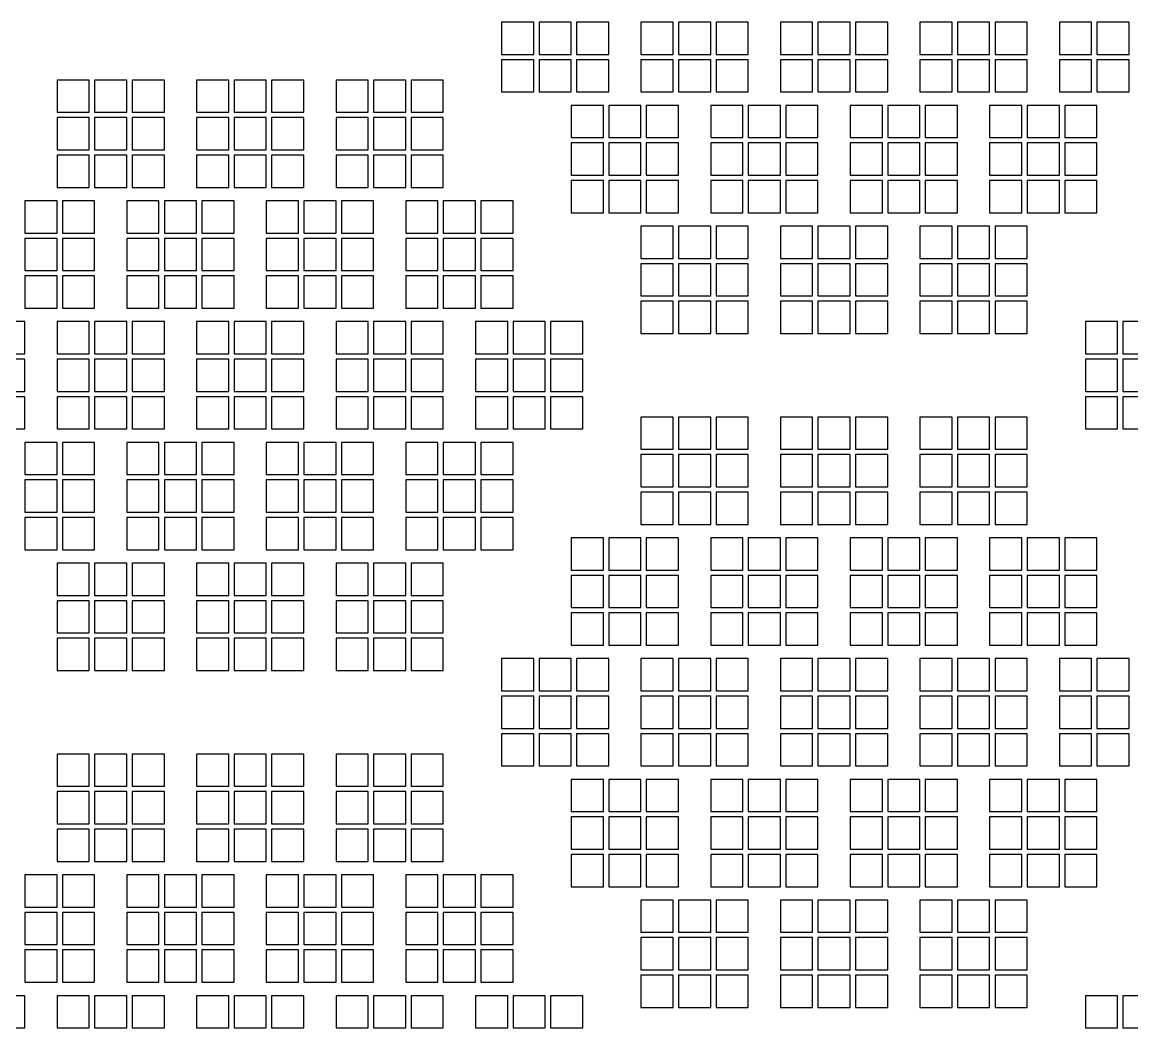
# Model space of a CAD drawing. Extents: x -49 to 54, y -38 to 38.
# Drawn here: x 0.6 to 10.94, y -29.65 to -20.27 of the extents above; entities that cross this region are included whole.
import ezdxf

# ---------------------------------------------------------------- set-up
doc = ezdxf.new("R2010")
doc.units = 0
doc.layers.add('BACK_LAYER', color=5, linetype='CONTINUOUS')

msp = doc.modelspace()

# ---------------------------------------------------------------- linework, layer by layer
at = {"layer": 'BACK_LAYER'}
for points in [[(5.063, -20.572), (5.363, -20.572), (5.363, -20.272), (5.063, -20.272)], [(5.413, -20.572), (5.713, -20.572), (5.713, -20.272), (5.413, -20.272)], [(5.763, -20.572), (6.063, -20.572), (6.063, -20.272), (5.763, -20.272)], [(6.363, -20.572), (6.663, -20.572), (6.663, -20.272), (6.363, -20.272)], [(6.713, -20.572), (7.013, -20.572), (7.013, -20.272), (6.713, -20.272)], [(7.063, -20.572), (7.363, -20.572), (7.363, -20.272), (7.063, -20.272)], [(7.663, -20.572), (7.963, -20.572), (7.963, -20.272), (7.663, -20.272)], [(8.013, -20.572), (8.313, -20.572), (8.313, -20.272), (8.013, -20.272)], [(8.363, -20.572), (8.663, -20.572), (8.663, -20.272), (8.363, -20.272)], [(8.963, -20.572), (9.263, -20.572), (9.263, -20.272), (8.963, -20.272)], [(9.313, -20.572), (9.613, -20.572), (9.613, -20.272), (9.313, -20.272)], [(9.663, -20.572), (9.963, -20.572), (9.963, -20.272), (9.663, -20.272)], [(10.263, -20.572), (10.563, -20.572), (10.563, -20.272), (10.263, -20.272)], [(10.613, -20.572), (10.913, -20.572), (10.913, -20.272), (10.613, -20.272)], [(5.063, -20.922), (5.363, -20.922), (5.363, -20.622), (5.063, -20.622)], [(5.413, -20.922), (5.713, -20.922), (5.713, -20.622), (5.413, -20.622)], [(5.763, -20.922), (6.063, -20.922), (6.063, -20.622), (5.763, -20.622)], [(6.363, -20.922), (6.663, -20.922), (6.663, -20.622), (6.363, -20.622)], [(6.713, -20.922), (7.013, -20.922), (7.013, -20.622), (6.713, -20.622)], [(7.063, -20.922), (7.363, -20.922), (7.363, -20.622), (7.063, -20.622)], [(7.663, -20.922), (7.963, -20.922), (7.963, -20.622), (7.663, -20.622)], [(8.013, -20.922), (8.313, -20.922), (8.313, -20.622), (8.013, -20.622)], [(8.363, -20.922), (8.663, -20.922), (8.663, -20.622), (8.363, -20.622)], [(8.963, -20.922), (9.263, -20.922), (9.263, -20.622), (8.963, -20.622)], [(9.313, -20.922), (9.613, -20.922), (9.613, -20.622), (9.313, -20.622)], [(9.663, -20.922), (9.963, -20.922), (9.963, -20.622), (9.663, -20.622)], [(10.263, -20.922), (10.563, -20.922), (10.563, -20.622), (10.263, -20.622)], [(10.613, -20.922), (10.913, -20.922), (10.913, -20.622), (10.613, -20.622)], [(0.921, -21.112), (1.221, -21.112), (1.221, -20.812), (0.921, -20.812)], [(1.271, -21.112), (1.571, -21.112), (1.571, -20.812), (1.271, -20.812)], [(1.621, -21.112), (1.921, -21.112), (1.921, -20.812), (1.621, -20.812)], [(2.221, -21.112), (2.521, -21.112), (2.521, -20.812), (2.221, -20.812)], [(2.571, -21.112), (2.871, -21.112), (2.871, -20.812), (2.571, -20.812)], [(2.921, -21.112), (3.221, -21.112), (3.221, -20.812), (2.921, -20.812)], [(3.521, -21.112), (3.821, -21.112), (3.821, -20.812), (3.521, -20.812)], [(3.871, -21.112), (4.171, -21.112), (4.171, -20.812), (3.871, -20.812)], [(4.221, -21.112), (4.521, -21.112), (4.521, -20.812), (4.221, -20.812)], [(5.713, -21.348), (6.013, -21.348), (6.013, -21.048), (5.713, -21.048)], [(6.063, -21.348), (6.363, -21.348), (6.363, -21.048), (6.063, -21.048)], [(6.413, -21.348), (6.713, -21.348), (6.713, -21.048), (6.413, -21.048)], [(7.013, -21.348), (7.313, -21.348), (7.313, -21.048), (7.013, -21.048)], [(7.363, -21.348), (7.663, -21.348), (7.663, -21.048), (7.363, -21.048)], [(7.713, -21.348), (8.013, -21.348), (8.013, -21.048), (7.713, -21.048)], [(8.313, -21.348), (8.613, -21.348), (8.613, -21.048), (8.313, -21.048)], [(8.663, -21.348), (8.963, -21.348), (8.963, -21.048), (8.663, -21.048)], [(9.013, -21.348), (9.313, -21.348), (9.313, -21.048), (9.013, -21.048)], [(9.613, -21.348), (9.913, -21.348), (9.913, -21.048), (9.613, -21.048)], [(9.963, -21.348), (10.263, -21.348), (10.263, -21.048), (9.963, -21.048)], [(10.313, -21.348), (10.613, -21.348), (10.613, -21.048), (10.313, -21.048)], [(0.921, -21.462), (1.221, -21.462), (1.221, -21.162), (0.921, -21.162)], [(1.271, -21.462), (1.571, -21.462), (1.571, -21.162), (1.271, -21.162)], [(1.621, -21.462), (1.921, -21.462), (1.921, -21.162), (1.621, -21.162)], [(2.221, -21.462), (2.521, -21.462), (2.521, -21.162), (2.221, -21.162)], [(2.571, -21.462), (2.871, -21.462), (2.871, -21.162), (2.571, -21.162)], [(2.921, -21.462), (3.221, -21.462), (3.221, -21.162), (2.921, -21.162)], [(3.521, -21.462), (3.821, -21.462), (3.821, -21.162), (3.521, -21.162)], [(3.871, -21.462), (4.171, -21.462), (4.171, -21.162), (3.871, -21.162)], [(4.221, -21.462), (4.521, -21.462), (4.521, -21.162), (4.221, -21.162)], [(5.713, -21.698), (6.013, -21.698), (6.013, -21.398), (5.713, -21.398)], [(6.063, -21.698), (6.363, -21.698), (6.363, -21.398), (6.063, -21.398)], [(6.413, -21.698), (6.713, -21.698), (6.713, -21.398), (6.413, -21.398)], [(7.013, -21.698), (7.313, -21.698), (7.313, -21.398), (7.013, -21.398)], [(7.363, -21.698), (7.663, -21.698), (7.663, -21.398), (7.363, -21.398)], [(7.713, -21.698), (8.013, -21.698), (8.013, -21.398), (7.713, -21.398)], [(8.313, -21.698), (8.613, -21.698), (8.613, -21.398), (8.313, -21.398)], [(8.663, -21.698), (8.963, -21.698), (8.963, -21.398), (8.663, -21.398)], [(9.013, -21.698), (9.313, -21.698), (9.313, -21.398), (9.013, -21.398)], [(9.613, -21.698), (9.913, -21.698), (9.913, -21.398), (9.613, -21.398)], [(9.963, -21.698), (10.263, -21.698), (10.263, -21.398), (9.963, -21.398)], [(10.313, -21.698), (10.613, -21.698), (10.613, -21.398), (10.313, -21.398)], [(0.921, -21.812), (1.221, -21.812), (1.221, -21.512), (0.921, -21.512)], [(1.271, -21.812), (1.571, -21.812), (1.571, -21.512), (1.271, -21.512)], [(1.621, -21.812), (1.921, -21.812), (1.921, -21.512), (1.621, -21.512)], [(2.221, -21.812), (2.521, -21.812), (2.521, -21.512), (2.221, -21.512)], [(2.571, -21.812), (2.871, -21.812), (2.871, -21.512), (2.571, -21.512)], [(2.921, -21.812), (3.221, -21.812), (3.221, -21.512), (2.921, -21.512)], [(3.521, -21.812), (3.821, -21.812), (3.821, -21.512), (3.521, -21.512)], [(3.871, -21.812), (4.171, -21.812), (4.171, -21.512), (3.871, -21.512)], [(4.221, -21.812), (4.521, -21.812), (4.521, -21.512), (4.221, -21.512)], [(5.713, -22.048), (6.013, -22.048), (6.013, -21.748), (5.713, -21.748)], [(6.063, -22.048), (6.363, -22.048), (6.363, -21.748), (6.063, -21.748)], [(6.413, -22.048), (6.713, -22.048), (6.713, -21.748), (6.413, -21.748)], [(7.013, -22.048), (7.313, -22.048), (7.313, -21.748), (7.013, -21.748)], [(7.363, -22.048), (7.663, -22.048), (7.663, -21.748), (7.363, -21.748)], [(7.713, -22.048), (8.013, -22.048), (8.013, -21.748), (7.713, -21.748)], [(8.313, -22.048), (8.613, -22.048), (8.613, -21.748), (8.313, -21.748)], [(8.663, -22.048), (8.963, -22.048), (8.963, -21.748), (8.663, -21.748)], [(9.013, -22.048), (9.313, -22.048), (9.313, -21.748), (9.013, -21.748)], [(9.613, -22.048), (9.913, -22.048), (9.913, -21.748), (9.613, -21.748)], [(9.963, -22.048), (10.263, -22.048), (10.263, -21.748), (9.963, -21.748)], [(10.313, -22.048), (10.613, -22.048), (10.613, -21.748), (10.313, -21.748)], [(0.621, -22.238), (0.921, -22.238), (0.921, -21.938), (0.621, -21.938)], [(0.971, -22.238), (1.271, -22.238), (1.271, -21.938), (0.971, -21.938)], [(1.571, -22.238), (1.871, -22.238), (1.871, -21.938), (1.571, -21.938)], [(1.921, -22.238), (2.221, -22.238), (2.221, -21.938), (1.921, -21.938)], [(2.271, -22.238), (2.571, -22.238), (2.571, -21.938), (2.271, -21.938)], [(2.871, -22.238), (3.171, -22.238), (3.171, -21.938), (2.871, -21.938)], [(3.221, -22.238), (3.521, -22.238), (3.521, -21.938), (3.221, -21.938)], [(3.571, -22.238), (3.871, -22.238), (3.871, -21.938), (3.571, -21.938)], [(4.171, -22.238), (4.471, -22.238), (4.471, -21.938), (4.171, -21.938)], [(4.521, -22.238), (4.821, -22.238), (4.821, -21.938), (4.521, -21.938)], [(4.871, -22.238), (5.171, -22.238), (5.171, -21.938), (4.871, -21.938)], [(6.363, -22.474), (6.663, -22.474), (6.663, -22.174), (6.363, -22.174)], [(6.713, -22.474), (7.013, -22.474), (7.013, -22.174), (6.713, -22.174)], [(7.063, -22.474), (7.363, -22.474), (7.363, -22.174), (7.063, -22.174)], [(7.663, -22.474), (7.963, -22.474), (7.963, -22.174), (7.663, -22.174)], [(8.013, -22.474), (8.313, -22.474), (8.313, -22.174), (8.013, -22.174)], [(8.363, -22.474), (8.663, -22.474), (8.663, -22.174), (8.363, -22.174)], [(8.963, -22.474), (9.263, -22.474), (9.263, -22.174), (8.963, -22.174)], [(9.313, -22.474), (9.613, -22.474), (9.613, -22.174), (9.313, -22.174)], [(9.663, -22.474), (9.963, -22.474), (9.963, -22.174), (9.663, -22.174)], [(0.621, -22.588), (0.921, -22.588), (0.921, -22.288), (0.621, -22.288)], [(0.971, -22.588), (1.271, -22.588), (1.271, -22.288), (0.971, -22.288)], [(1.571, -22.588), (1.871, -22.588), (1.871, -22.288), (1.571, -22.288)], [(1.921, -22.588), (2.221, -22.588), (2.221, -22.288), (1.921, -22.288)], [(2.271, -22.588), (2.571, -22.588), (2.571, -22.288), (2.271, -22.288)], [(2.871, -22.588), (3.171, -22.588), (3.171, -22.288), (2.871, -22.288)], [(3.221, -22.588), (3.521, -22.588), (3.521, -22.288), (3.221, -22.288)], [(3.571, -22.588), (3.871, -22.588), (3.871, -22.288), (3.571, -22.288)], [(4.171, -22.588), (4.471, -22.588), (4.471, -22.288), (4.171, -22.288)], [(4.521, -22.588), (4.821, -22.588), (4.821, -22.288), (4.521, -22.288)], [(4.871, -22.588), (5.171, -22.588), (5.171, -22.288), (4.871, -22.288)], [(6.363, -22.824), (6.663, -22.824), (6.663, -22.524), (6.363, -22.524)], [(6.713, -22.824), (7.013, -22.824), (7.013, -22.524), (6.713, -22.524)], [(7.063, -22.824), (7.363, -22.824), (7.363, -22.524), (7.063, -22.524)], [(7.663, -22.824), (7.963, -22.824), (7.963, -22.524), (7.663, -22.524)], [(8.013, -22.824), (8.313, -22.824), (8.313, -22.524), (8.013, -22.524)], [(8.363, -22.824), (8.663, -22.824), (8.663, -22.524), (8.363, -22.524)], [(8.963, -22.824), (9.263, -22.824), (9.263, -22.524), (8.963, -22.524)], [(9.313, -22.824), (9.613, -22.824), (9.613, -22.524), (9.313, -22.524)], [(9.663, -22.824), (9.963, -22.824), (9.963, -22.524), (9.663, -22.524)], [(0.621, -22.938), (0.921, -22.938), (0.921, -22.638), (0.621, -22.638)], [(0.971, -22.938), (1.271, -22.938), (1.271, -22.638), (0.971, -22.638)], [(1.571, -22.938), (1.871, -22.938), (1.871, -22.638), (1.571, -22.638)], [(1.921, -22.938), (2.221, -22.938), (2.221, -22.638), (1.921, -22.638)], [(2.271, -22.938), (2.571, -22.938), (2.571, -22.638), (2.271, -22.638)], [(2.871, -22.938), (3.171, -22.938), (3.171, -22.638), (2.871, -22.638)], [(3.221, -22.938), (3.521, -22.938), (3.521, -22.638), (3.221, -22.638)], [(3.571, -22.938), (3.871, -22.938), (3.871, -22.638), (3.571, -22.638)], [(4.171, -22.938), (4.471, -22.938), (4.471, -22.638), (4.171, -22.638)], [(4.521, -22.938), (4.821, -22.938), (4.821, -22.638), (4.521, -22.638)], [(4.871, -22.938), (5.171, -22.938), (5.171, -22.638), (4.871, -22.638)], [(6.363, -23.174), (6.663, -23.174), (6.663, -22.874), (6.363, -22.874)], [(6.713, -23.174), (7.013, -23.174), (7.013, -22.874), (6.713, -22.874)], [(7.063, -23.174), (7.363, -23.174), (7.363, -22.874), (7.063, -22.874)], [(7.663, -23.174), (7.963, -23.174), (7.963, -22.874), (7.663, -22.874)], [(8.013, -23.174), (8.313, -23.174), (8.313, -22.874), (8.013, -22.874)], [(8.363, -23.174), (8.663, -23.174), (8.663, -22.874), (8.363, -22.874)], [(8.963, -23.174), (9.263, -23.174), (9.263, -22.874), (8.963, -22.874)], [(9.313, -23.174), (9.613, -23.174), (9.613, -22.874), (9.313, -22.874)], [(9.663, -23.174), (9.963, -23.174), (9.963, -22.874), (9.663, -22.874)], [(0.321, -23.364), (0.621, -23.364), (0.621, -23.064), (0.321, -23.064)], [(0.921, -23.364), (1.221, -23.364), (1.221, -23.064), (0.921, -23.064)], [(1.271, -23.364), (1.571, -23.364), (1.571, -23.064), (1.271, -23.064)], [(1.621, -23.364), (1.921, -23.364), (1.921, -23.064), (1.621, -23.064)], [(2.221, -23.364), (2.521, -23.364), (2.521, -23.064), (2.221, -23.064)], [(2.571, -23.364), (2.871, -23.364), (2.871, -23.064), (2.571, -23.064)], [(2.921, -23.364), (3.221, -23.364), (3.221, -23.064), (2.921, -23.064)], [(3.521, -23.364), (3.821, -23.364), (3.821, -23.064), (3.521, -23.064)], [(3.871, -23.364), (4.171, -23.364), (4.171, -23.064), (3.871, -23.064)], [(4.221, -23.364), (4.521, -23.364), (4.521, -23.064), (4.221, -23.064)], [(4.821, -23.364), (5.121, -23.364), (5.121, -23.064), (4.821, -23.064)], [(5.171, -23.364), (5.471, -23.364), (5.471, -23.064), (5.171, -23.064)], [(5.521, -23.364), (5.821, -23.364), (5.821, -23.064), (5.521, -23.064)], [(10.505, -23.364), (10.805, -23.364), (10.805, -23.064), (10.505, -23.064)], [(10.855, -23.364), (11.155, -23.364), (11.155, -23.064), (10.855, -23.064)], [(0.321, -23.714), (0.621, -23.714), (0.621, -23.414), (0.321, -23.414)], [(0.921, -23.714), (1.221, -23.714), (1.221, -23.414), (0.921, -23.414)], [(1.271, -23.714), (1.571, -23.714), (1.571, -23.414), (1.271, -23.414)], [(1.621, -23.714), (1.921, -23.714), (1.921, -23.414), (1.621, -23.414)], [(2.221, -23.714), (2.521, -23.714), (2.521, -23.414), (2.221, -23.414)], [(2.571, -23.714), (2.871, -23.714), (2.871, -23.414), (2.571, -23.414)], [(2.921, -23.714), (3.221, -23.714), (3.221, -23.414), (2.921, -23.414)], [(3.521, -23.714), (3.821, -23.714), (3.821, -23.414), (3.521, -23.414)], [(3.871, -23.714), (4.171, -23.714), (4.171, -23.414), (3.871, -23.414)], [(4.221, -23.714), (4.521, -23.714), (4.521, -23.414), (4.221, -23.414)], [(4.821, -23.714), (5.121, -23.714), (5.121, -23.414), (4.821, -23.414)], [(5.171, -23.714), (5.471, -23.714), (5.471, -23.414), (5.171, -23.414)], [(5.521, -23.714), (5.821, -23.714), (5.821, -23.414), (5.521, -23.414)], [(10.505, -23.714), (10.805, -23.714), (10.805, -23.414), (10.505, -23.414)], [(10.855, -23.714), (11.155, -23.714), (11.155, -23.414), (10.855, -23.414)], [(0.321, -24.064), (0.621, -24.064), (0.621, -23.764), (0.321, -23.764)], [(0.921, -24.064), (1.221, -24.064), (1.221, -23.764), (0.921, -23.764)], [(1.271, -24.064), (1.571, -24.064), (1.571, -23.764), (1.271, -23.764)], [(1.621, -24.064), (1.921, -24.064), (1.921, -23.764), (1.621, -23.764)], [(2.221, -24.064), (2.521, -24.064), (2.521, -23.764), (2.221, -23.764)], [(2.571, -24.064), (2.871, -24.064), (2.871, -23.764), (2.571, -23.764)], [(2.921, -24.064), (3.221, -24.064), (3.221, -23.764), (2.921, -23.764)], [(3.521, -24.064), (3.821, -24.064), (3.821, -23.764), (3.521, -23.764)], [(3.871, -24.064), (4.171, -24.064), (4.171, -23.764), (3.871, -23.764)], [(4.221, -24.064), (4.521, -24.064), (4.521, -23.764), (4.221, -23.764)], [(4.821, -24.064), (5.121, -24.064), (5.121, -23.764), (4.821, -23.764)], [(5.171, -24.064), (5.471, -24.064), (5.471, -23.764), (5.171, -23.764)], [(5.521, -24.064), (5.821, -24.064), (5.821, -23.764), (5.521, -23.764)], [(10.505, -24.064), (10.805, -24.064), (10.805, -23.764), (10.505, -23.764)], [(10.855, -24.064), (11.155, -24.064), (11.155, -23.764), (10.855, -23.764)], [(6.363, -24.254), (6.663, -24.254), (6.663, -23.954), (6.363, -23.954)], [(6.713, -24.254), (7.013, -24.254), (7.013, -23.954), (6.713, -23.954)], [(7.063, -24.254), (7.363, -24.254), (7.363, -23.954), (7.063, -23.954)], [(7.663, -24.254), (7.963, -24.254), (7.963, -23.954), (7.663, -23.954)], [(8.013, -24.254), (8.313, -24.254), (8.313, -23.954), (8.013, -23.954)], [(8.363, -24.254), (8.663, -24.254), (8.663, -23.954), (8.363, -23.954)], [(8.963, -24.254), (9.263, -24.254), (9.263, -23.954), (8.963, -23.954)], [(9.313, -24.254), (9.613, -24.254), (9.613, -23.954), (9.313, -23.954)], [(9.663, -24.254), (9.963, -24.254), (9.963, -23.954), (9.663, -23.954)], [(0.621, -24.49), (0.921, -24.49), (0.921, -24.19), (0.621, -24.19)], [(0.971, -24.49), (1.271, -24.49), (1.271, -24.19), (0.971, -24.19)], [(1.571, -24.49), (1.871, -24.49), (1.871, -24.19), (1.571, -24.19)], [(1.921, -24.49), (2.221, -24.49), (2.221, -24.19), (1.921, -24.19)], [(2.271, -24.49), (2.571, -24.49), (2.571, -24.19), (2.271, -24.19)], [(2.871, -24.49), (3.171, -24.49), (3.171, -24.19), (2.871, -24.19)], [(3.221, -24.49), (3.521, -24.49), (3.521, -24.19), (3.221, -24.19)], [(3.571, -24.49), (3.871, -24.49), (3.871, -24.19), (3.571, -24.19)], [(4.171, -24.49), (4.471, -24.49), (4.471, -24.19), (4.171, -24.19)], [(4.521, -24.49), (4.821, -24.49), (4.821, -24.19), (4.521, -24.19)], [(4.871, -24.49), (5.171, -24.49), (5.171, -24.19), (4.871, -24.19)], [(6.363, -24.604), (6.663, -24.604), (6.663, -24.304), (6.363, -24.304)], [(6.713, -24.604), (7.013, -24.604), (7.013, -24.304), (6.713, -24.304)], [(7.063, -24.604), (7.363, -24.604), (7.363, -24.304), (7.063, -24.304)], [(7.663, -24.604), (7.963, -24.604), (7.963, -24.304), (7.663, -24.304)], [(8.013, -24.604), (8.313, -24.604), (8.313, -24.304), (8.013, -24.304)], [(8.363, -24.604), (8.663, -24.604), (8.663, -24.304), (8.363, -24.304)], [(8.963, -24.604), (9.263, -24.604), (9.263, -24.304), (8.963, -24.304)], [(9.313, -24.604), (9.613, -24.604), (9.613, -24.304), (9.313, -24.304)], [(9.663, -24.604), (9.963, -24.604), (9.963, -24.304), (9.663, -24.304)], [(0.621, -24.84), (0.921, -24.84), (0.921, -24.54), (0.621, -24.54)], [(0.971, -24.84), (1.271, -24.84), (1.271, -24.54), (0.971, -24.54)], [(1.571, -24.84), (1.871, -24.84), (1.871, -24.54), (1.571, -24.54)], [(1.921, -24.84), (2.221, -24.84), (2.221, -24.54), (1.921, -24.54)], [(2.271, -24.84), (2.571, -24.84), (2.571, -24.54), (2.271, -24.54)], [(2.871, -24.84), (3.171, -24.84), (3.171, -24.54), (2.871, -24.54)], [(3.221, -24.84), (3.521, -24.84), (3.521, -24.54), (3.221, -24.54)], [(3.571, -24.84), (3.871, -24.84), (3.871, -24.54), (3.571, -24.54)], [(4.171, -24.84), (4.471, -24.84), (4.471, -24.54), (4.171, -24.54)], [(4.521, -24.84), (4.821, -24.84), (4.821, -24.54), (4.521, -24.54)], [(4.871, -24.84), (5.171, -24.84), (5.171, -24.54), (4.871, -24.54)], [(6.363, -24.954), (6.663, -24.954), (6.663, -24.654), (6.363, -24.654)], [(6.713, -24.954), (7.013, -24.954), (7.013, -24.654), (6.713, -24.654)], [(7.063, -24.954), (7.363, -24.954), (7.363, -24.654), (7.063, -24.654)], [(7.663, -24.954), (7.963, -24.954), (7.963, -24.654), (7.663, -24.654)], [(8.013, -24.954), (8.313, -24.954), (8.313, -24.654), (8.013, -24.654)], [(8.363, -24.954), (8.663, -24.954), (8.663, -24.654), (8.363, -24.654)], [(8.963, -24.954), (9.263, -24.954), (9.263, -24.654), (8.963, -24.654)], [(9.313, -24.954), (9.613, -24.954), (9.613, -24.654), (9.313, -24.654)], [(9.663, -24.954), (9.963, -24.954), (9.963, -24.654), (9.663, -24.654)], [(0.621, -25.19), (0.921, -25.19), (0.921, -24.89), (0.621, -24.89)], [(0.971, -25.19), (1.271, -25.19), (1.271, -24.89), (0.971, -24.89)], [(1.571, -25.19), (1.871, -25.19), (1.871, -24.89), (1.571, -24.89)], [(1.921, -25.19), (2.221, -25.19), (2.221, -24.89), (1.921, -24.89)], [(2.271, -25.19), (2.571, -25.19), (2.571, -24.89), (2.271, -24.89)], [(2.871, -25.19), (3.171, -25.19), (3.171, -24.89), (2.871, -24.89)], [(3.221, -25.19), (3.521, -25.19), (3.521, -24.89), (3.221, -24.89)], [(3.571, -25.19), (3.871, -25.19), (3.871, -24.89), (3.571, -24.89)], [(4.171, -25.19), (4.471, -25.19), (4.471, -24.89), (4.171, -24.89)], [(4.521, -25.19), (4.821, -25.19), (4.821, -24.89), (4.521, -24.89)], [(4.871, -25.19), (5.171, -25.19), (5.171, -24.89), (4.871, -24.89)], [(5.713, -25.38), (6.013, -25.38), (6.013, -25.08), (5.713, -25.08)], [(6.063, -25.38), (6.363, -25.38), (6.363, -25.08), (6.063, -25.08)], [(6.413, -25.38), (6.713, -25.38), (6.713, -25.08), (6.413, -25.08)], [(7.013, -25.38), (7.313, -25.38), (7.313, -25.08), (7.013, -25.08)], [(7.363, -25.38), (7.663, -25.38), (7.663, -25.08), (7.363, -25.08)], [(7.713, -25.38), (8.013, -25.38), (8.013, -25.08), (7.713, -25.08)], [(8.313, -25.38), (8.613, -25.38), (8.613, -25.08), (8.313, -25.08)], [(8.663, -25.38), (8.963, -25.38), (8.963, -25.08), (8.663, -25.08)], [(9.013, -25.38), (9.313, -25.38), (9.313, -25.08), (9.013, -25.08)], [(9.613, -25.38), (9.913, -25.38), (9.913, -25.08), (9.613, -25.08)], [(9.963, -25.38), (10.263, -25.38), (10.263, -25.08), (9.963, -25.08)], [(10.313, -25.38), (10.613, -25.38), (10.613, -25.08), (10.313, -25.08)], [(0.921, -25.616), (1.221, -25.616), (1.221, -25.316), (0.921, -25.316)], [(1.271, -25.616), (1.571, -25.616), (1.571, -25.316), (1.271, -25.316)], [(1.621, -25.616), (1.921, -25.616), (1.921, -25.316), (1.621, -25.316)], [(2.221, -25.616), (2.521, -25.616), (2.521, -25.316), (2.221, -25.316)], [(2.571, -25.616), (2.871, -25.616), (2.871, -25.316), (2.571, -25.316)], [(2.921, -25.616), (3.221, -25.616), (3.221, -25.316), (2.921, -25.316)], [(3.521, -25.616), (3.821, -25.616), (3.821, -25.316), (3.521, -25.316)], [(3.871, -25.616), (4.171, -25.616), (4.171, -25.316), (3.871, -25.316)], [(4.221, -25.616), (4.521, -25.616), (4.521, -25.316), (4.221, -25.316)], [(5.713, -25.73), (6.013, -25.73), (6.013, -25.43), (5.713, -25.43)], [(6.063, -25.73), (6.363, -25.73), (6.363, -25.43), (6.063, -25.43)], [(6.413, -25.73), (6.713, -25.73), (6.713, -25.43), (6.413, -25.43)], [(7.013, -25.73), (7.313, -25.73), (7.313, -25.43), (7.013, -25.43)], [(7.363, -25.73), (7.663, -25.73), (7.663, -25.43), (7.363, -25.43)], [(7.713, -25.73), (8.013, -25.73), (8.013, -25.43), (7.713, -25.43)], [(8.313, -25.73), (8.613, -25.73), (8.613, -25.43), (8.313, -25.43)], [(8.663, -25.73), (8.963, -25.73), (8.963, -25.43), (8.663, -25.43)], [(9.013, -25.73), (9.313, -25.73), (9.313, -25.43), (9.013, -25.43)], [(9.613, -25.73), (9.913, -25.73), (9.913, -25.43), (9.613, -25.43)], [(9.963, -25.73), (10.263, -25.73), (10.263, -25.43), (9.963, -25.43)], [(10.313, -25.73), (10.613, -25.73), (10.613, -25.43), (10.313, -25.43)], [(0.921, -25.966), (1.221, -25.966), (1.221, -25.666), (0.921, -25.666)], [(1.271, -25.966), (1.571, -25.966), (1.571, -25.666), (1.271, -25.666)], [(1.621, -25.966), (1.921, -25.966), (1.921, -25.666), (1.621, -25.666)], [(2.221, -25.966), (2.521, -25.966), (2.521, -25.666), (2.221, -25.666)], [(2.571, -25.966), (2.871, -25.966), (2.871, -25.666), (2.571, -25.666)], [(2.921, -25.966), (3.221, -25.966), (3.221, -25.666), (2.921, -25.666)], [(3.521, -25.966), (3.821, -25.966), (3.821, -25.666), (3.521, -25.666)], [(3.871, -25.966), (4.171, -25.966), (4.171, -25.666), (3.871, -25.666)], [(4.221, -25.966), (4.521, -25.966), (4.521, -25.666), (4.221, -25.666)], [(5.713, -26.08), (6.013, -26.08), (6.013, -25.78), (5.713, -25.78)], [(6.063, -26.08), (6.363, -26.08), (6.363, -25.78), (6.063, -25.78)], [(6.413, -26.08), (6.713, -26.08), (6.713, -25.78), (6.413, -25.78)], [(7.013, -26.08), (7.313, -26.08), (7.313, -25.78), (7.013, -25.78)], [(7.363, -26.08), (7.663, -26.08), (7.663, -25.78), (7.363, -25.78)], [(7.713, -26.08), (8.013, -26.08), (8.013, -25.78), (7.713, -25.78)], [(8.313, -26.08), (8.613, -26.08), (8.613, -25.78), (8.313, -25.78)], [(8.663, -26.08), (8.963, -26.08), (8.963, -25.78), (8.663, -25.78)], [(9.013, -26.08), (9.313, -26.08), (9.313, -25.78), (9.013, -25.78)], [(9.613, -26.08), (9.913, -26.08), (9.913, -25.78), (9.613, -25.78)], [(9.963, -26.08), (10.263, -26.08), (10.263, -25.78), (9.963, -25.78)], [(10.313, -26.08), (10.613, -26.08), (10.613, -25.78), (10.313, -25.78)], [(0.921, -26.316), (1.221, -26.316), (1.221, -26.016), (0.921, -26.016)], [(1.271, -26.316), (1.571, -26.316), (1.571, -26.016), (1.271, -26.016)], [(1.621, -26.316), (1.921, -26.316), (1.921, -26.016), (1.621, -26.016)], [(2.221, -26.316), (2.521, -26.316), (2.521, -26.016), (2.221, -26.016)], [(2.571, -26.316), (2.871, -26.316), (2.871, -26.016), (2.571, -26.016)], [(2.921, -26.316), (3.221, -26.316), (3.221, -26.016), (2.921, -26.016)], [(3.521, -26.316), (3.821, -26.316), (3.821, -26.016), (3.521, -26.016)], [(3.871, -26.316), (4.171, -26.316), (4.171, -26.016), (3.871, -26.016)], [(4.221, -26.316), (4.521, -26.316), (4.521, -26.016), (4.221, -26.016)], [(5.063, -26.506), (5.363, -26.506), (5.363, -26.206), (5.063, -26.206)], [(5.413, -26.506), (5.713, -26.506), (5.713, -26.206), (5.413, -26.206)], [(5.763, -26.506), (6.063, -26.506), (6.063, -26.206), (5.763, -26.206)], [(6.363, -26.506), (6.663, -26.506), (6.663, -26.206), (6.363, -26.206)], [(6.713, -26.506), (7.013, -26.506), (7.013, -26.206), (6.713, -26.206)], [(7.063, -26.506), (7.363, -26.506), (7.363, -26.206), (7.063, -26.206)], [(7.663, -26.506), (7.963, -26.506), (7.963, -26.206), (7.663, -26.206)], [(8.013, -26.506), (8.313, -26.506), (8.313, -26.206), (8.013, -26.206)], [(8.363, -26.506), (8.663, -26.506), (8.663, -26.206), (8.363, -26.206)], [(8.963, -26.506), (9.263, -26.506), (9.263, -26.206), (8.963, -26.206)], [(9.313, -26.506), (9.613, -26.506), (9.613, -26.206), (9.313, -26.206)], [(9.663, -26.506), (9.963, -26.506), (9.963, -26.206), (9.663, -26.206)], [(10.263, -26.506), (10.563, -26.506), (10.563, -26.206), (10.263, -26.206)], [(10.613, -26.506), (10.913, -26.506), (10.913, -26.206), (10.613, -26.206)], [(5.063, -26.856), (5.363, -26.856), (5.363, -26.556), (5.063, -26.556)], [(5.413, -26.856), (5.713, -26.856), (5.713, -26.556), (5.413, -26.556)], [(5.763, -26.856), (6.063, -26.856), (6.063, -26.556), (5.763, -26.556)], [(6.363, -26.856), (6.663, -26.856), (6.663, -26.556), (6.363, -26.556)], [(6.713, -26.856), (7.013, -26.856), (7.013, -26.556), (6.713, -26.556)], [(7.063, -26.856), (7.363, -26.856), (7.363, -26.556), (7.063, -26.556)], [(7.663, -26.856), (7.963, -26.856), (7.963, -26.556), (7.663, -26.556)], [(8.013, -26.856), (8.313, -26.856), (8.313, -26.556), (8.013, -26.556)], [(8.363, -26.856), (8.663, -26.856), (8.663, -26.556), (8.363, -26.556)], [(8.963, -26.856), (9.263, -26.856), (9.263, -26.556), (8.963, -26.556)], [(9.313, -26.856), (9.613, -26.856), (9.613, -26.556), (9.313, -26.556)], [(9.663, -26.856), (9.963, -26.856), (9.963, -26.556), (9.663, -26.556)], [(10.263, -26.856), (10.563, -26.856), (10.563, -26.556), (10.263, -26.556)], [(10.613, -26.856), (10.913, -26.856), (10.913, -26.556), (10.613, -26.556)], [(5.063, -27.206), (5.363, -27.206), (5.363, -26.906), (5.063, -26.906)], [(5.413, -27.206), (5.713, -27.206), (5.713, -26.906), (5.413, -26.906)], [(5.763, -27.206), (6.063, -27.206), (6.063, -26.906), (5.763, -26.906)], [(6.363, -27.206), (6.663, -27.206), (6.663, -26.906), (6.363, -26.906)], [(6.713, -27.206), (7.013, -27.206), (7.013, -26.906), (6.713, -26.906)], [(7.063, -27.206), (7.363, -27.206), (7.363, -26.906), (7.063, -26.906)], [(7.663, -27.206), (7.963, -27.206), (7.963, -26.906), (7.663, -26.906)], [(8.013, -27.206), (8.313, -27.206), (8.313, -26.906), (8.013, -26.906)], [(8.363, -27.206), (8.663, -27.206), (8.663, -26.906), (8.363, -26.906)], [(8.963, -27.206), (9.263, -27.206), (9.263, -26.906), (8.963, -26.906)], [(9.313, -27.206), (9.613, -27.206), (9.613, -26.906), (9.313, -26.906)], [(9.663, -27.206), (9.963, -27.206), (9.963, -26.906), (9.663, -26.906)], [(10.263, -27.206), (10.563, -27.206), (10.563, -26.906), (10.263, -26.906)], [(10.613, -27.206), (10.913, -27.206), (10.913, -26.906), (10.613, -26.906)], [(0.921, -27.396), (1.221, -27.396), (1.221, -27.096), (0.921, -27.096)], [(1.271, -27.396), (1.571, -27.396), (1.571, -27.096), (1.271, -27.096)], [(1.621, -27.396), (1.921, -27.396), (1.921, -27.096), (1.621, -27.096)], [(2.221, -27.396), (2.521, -27.396), (2.521, -27.096), (2.221, -27.096)], [(2.571, -27.396), (2.871, -27.396), (2.871, -27.096), (2.571, -27.096)], [(2.921, -27.396), (3.221, -27.396), (3.221, -27.096), (2.921, -27.096)], [(3.521, -27.396), (3.821, -27.396), (3.821, -27.096), (3.521, -27.096)], [(3.871, -27.396), (4.171, -27.396), (4.171, -27.096), (3.871, -27.096)], [(4.221, -27.396), (4.521, -27.396), (4.521, -27.096), (4.221, -27.096)], [(5.713, -27.632), (6.013, -27.632), (6.013, -27.332), (5.713, -27.332)], [(6.063, -27.632), (6.363, -27.632), (6.363, -27.332), (6.063, -27.332)], [(6.413, -27.632), (6.713, -27.632), (6.713, -27.332), (6.413, -27.332)], [(7.013, -27.632), (7.313, -27.632), (7.313, -27.332), (7.013, -27.332)], [(7.363, -27.632), (7.663, -27.632), (7.663, -27.332), (7.363, -27.332)], [(7.713, -27.632), (8.013, -27.632), (8.013, -27.332), (7.713, -27.332)], [(8.313, -27.632), (8.613, -27.632), (8.613, -27.332), (8.313, -27.332)], [(8.663, -27.632), (8.963, -27.632), (8.963, -27.332), (8.663, -27.332)], [(9.013, -27.632), (9.313, -27.632), (9.313, -27.332), (9.013, -27.332)], [(9.613, -27.632), (9.913, -27.632), (9.913, -27.332), (9.613, -27.332)], [(9.963, -27.632), (10.263, -27.632), (10.263, -27.332), (9.963, -27.332)], [(10.313, -27.632), (10.613, -27.632), (10.613, -27.332), (10.313, -27.332)], [(0.921, -27.746), (1.221, -27.746), (1.221, -27.446), (0.921, -27.446)], [(1.271, -27.746), (1.571, -27.746), (1.571, -27.446), (1.271, -27.446)], [(1.621, -27.746), (1.921, -27.746), (1.921, -27.446), (1.621, -27.446)], [(2.221, -27.746), (2.521, -27.746), (2.521, -27.446), (2.221, -27.446)], [(2.571, -27.746), (2.871, -27.746), (2.871, -27.446), (2.571, -27.446)], [(2.921, -27.746), (3.221, -27.746), (3.221, -27.446), (2.921, -27.446)], [(3.521, -27.746), (3.821, -27.746), (3.821, -27.446), (3.521, -27.446)], [(3.871, -27.746), (4.171, -27.746), (4.171, -27.446), (3.871, -27.446)], [(4.221, -27.746), (4.521, -27.746), (4.521, -27.446), (4.221, -27.446)], [(5.713, -27.982), (6.013, -27.982), (6.013, -27.682), (5.713, -27.682)], [(6.063, -27.982), (6.363, -27.982), (6.363, -27.682), (6.063, -27.682)], [(6.413, -27.982), (6.713, -27.982), (6.713, -27.682), (6.413, -27.682)], [(7.013, -27.982), (7.313, -27.982), (7.313, -27.682), (7.013, -27.682)], [(7.363, -27.982), (7.663, -27.982), (7.663, -27.682), (7.363, -27.682)], [(7.713, -27.982), (8.013, -27.982), (8.013, -27.682), (7.713, -27.682)], [(8.313, -27.982), (8.613, -27.982), (8.613, -27.682), (8.313, -27.682)], [(8.663, -27.982), (8.963, -27.982), (8.963, -27.682), (8.663, -27.682)], [(9.013, -27.982), (9.313, -27.982), (9.313, -27.682), (9.013, -27.682)], [(9.613, -27.982), (9.913, -27.982), (9.913, -27.682), (9.613, -27.682)], [(9.963, -27.982), (10.263, -27.982), (10.263, -27.682), (9.963, -27.682)], [(10.313, -27.982), (10.613, -27.982), (10.613, -27.682), (10.313, -27.682)], [(0.921, -28.096), (1.221, -28.096), (1.221, -27.796), (0.921, -27.796)], [(1.271, -28.096), (1.571, -28.096), (1.571, -27.796), (1.271, -27.796)], [(1.621, -28.096), (1.921, -28.096), (1.921, -27.796), (1.621, -27.796)], [(2.221, -28.096), (2.521, -28.096), (2.521, -27.796), (2.221, -27.796)], [(2.571, -28.096), (2.871, -28.096), (2.871, -27.796), (2.571, -27.796)], [(2.921, -28.096), (3.221, -28.096), (3.221, -27.796), (2.921, -27.796)], [(3.521, -28.096), (3.821, -28.096), (3.821, -27.796), (3.521, -27.796)], [(3.871, -28.096), (4.171, -28.096), (4.171, -27.796), (3.871, -27.796)], [(4.221, -28.096), (4.521, -28.096), (4.521, -27.796), (4.221, -27.796)], [(5.713, -28.332), (6.013, -28.332), (6.013, -28.032), (5.713, -28.032)], [(6.063, -28.332), (6.363, -28.332), (6.363, -28.032), (6.063, -28.032)], [(6.413, -28.332), (6.713, -28.332), (6.713, -28.032), (6.413, -28.032)], [(7.013, -28.332), (7.313, -28.332), (7.313, -28.032), (7.013, -28.032)], [(7.363, -28.332), (7.663, -28.332), (7.663, -28.032), (7.363, -28.032)], [(7.713, -28.332), (8.013, -28.332), (8.013, -28.032), (7.713, -28.032)], [(8.313, -28.332), (8.613, -28.332), (8.613, -28.032), (8.313, -28.032)], [(8.663, -28.332), (8.963, -28.332), (8.963, -28.032), (8.663, -28.032)], [(9.013, -28.332), (9.313, -28.332), (9.313, -28.032), (9.013, -28.032)], [(9.613, -28.332), (9.913, -28.332), (9.913, -28.032), (9.613, -28.032)], [(9.963, -28.332), (10.263, -28.332), (10.263, -28.032), (9.963, -28.032)], [(10.313, -28.332), (10.613, -28.332), (10.613, -28.032), (10.313, -28.032)], [(0.621, -28.522), (0.921, -28.522), (0.921, -28.222), (0.621, -28.222)], [(0.971, -28.522), (1.271, -28.522), (1.271, -28.222), (0.971, -28.222)], [(1.571, -28.522), (1.871, -28.522), (1.871, -28.222), (1.571, -28.222)], [(1.921, -28.522), (2.221, -28.522), (2.221, -28.222), (1.921, -28.222)], [(2.271, -28.522), (2.571, -28.522), (2.571, -28.222), (2.271, -28.222)], [(2.871, -28.522), (3.171, -28.522), (3.171, -28.222), (2.871, -28.222)], [(3.221, -28.522), (3.521, -28.522), (3.521, -28.222), (3.221, -28.222)], [(3.571, -28.522), (3.871, -28.522), (3.871, -28.222), (3.571, -28.222)], [(4.171, -28.522), (4.471, -28.522), (4.471, -28.222), (4.171, -28.222)], [(4.521, -28.522), (4.821, -28.522), (4.821, -28.222), (4.521, -28.222)], [(4.871, -28.522), (5.171, -28.522), (5.171, -28.222), (4.871, -28.222)], [(6.363, -28.757), (6.663, -28.757), (6.663, -28.457), (6.363, -28.457)], [(6.713, -28.757), (7.013, -28.757), (7.013, -28.457), (6.713, -28.457)], [(7.063, -28.757), (7.363, -28.757), (7.363, -28.457), (7.063, -28.457)], [(7.663, -28.757), (7.963, -28.757), (7.963, -28.457), (7.663, -28.457)], [(8.013, -28.757), (8.313, -28.757), (8.313, -28.457), (8.013, -28.457)], [(8.363, -28.757), (8.663, -28.757), (8.663, -28.457), (8.363, -28.457)], [(8.963, -28.757), (9.263, -28.757), (9.263, -28.457), (8.963, -28.457)], [(9.313, -28.757), (9.613, -28.757), (9.613, -28.457), (9.313, -28.457)], [(9.663, -28.757), (9.963, -28.757), (9.963, -28.457), (9.663, -28.457)], [(0.621, -28.872), (0.921, -28.872), (0.921, -28.572), (0.621, -28.572)], [(0.971, -28.872), (1.271, -28.872), (1.271, -28.572), (0.971, -28.572)], [(1.571, -28.872), (1.871, -28.872), (1.871, -28.572), (1.571, -28.572)], [(1.921, -28.872), (2.221, -28.872), (2.221, -28.572), (1.921, -28.572)], [(2.271, -28.872), (2.571, -28.872), (2.571, -28.572), (2.271, -28.572)], [(2.871, -28.872), (3.171, -28.872), (3.171, -28.572), (2.871, -28.572)], [(3.221, -28.872), (3.521, -28.872), (3.521, -28.572), (3.221, -28.572)], [(3.571, -28.872), (3.871, -28.872), (3.871, -28.572), (3.571, -28.572)], [(4.171, -28.872), (4.471, -28.872), (4.471, -28.572), (4.171, -28.572)], [(4.521, -28.872), (4.821, -28.872), (4.821, -28.572), (4.521, -28.572)], [(4.871, -28.872), (5.171, -28.872), (5.171, -28.572), (4.871, -28.572)], [(6.363, -29.107), (6.663, -29.107), (6.663, -28.807), (6.363, -28.807)], [(6.713, -29.107), (7.013, -29.107), (7.013, -28.807), (6.713, -28.807)], [(7.063, -29.107), (7.363, -29.107), (7.363, -28.807), (7.063, -28.807)], [(7.663, -29.107), (7.963, -29.107), (7.963, -28.807), (7.663, -28.807)], [(8.013, -29.107), (8.313, -29.107), (8.313, -28.807), (8.013, -28.807)], [(8.363, -29.107), (8.663, -29.107), (8.663, -28.807), (8.363, -28.807)], [(8.963, -29.107), (9.263, -29.107), (9.263, -28.807), (8.963, -28.807)], [(9.313, -29.107), (9.613, -29.107), (9.613, -28.807), (9.313, -28.807)], [(9.663, -29.107), (9.963, -29.107), (9.963, -28.807), (9.663, -28.807)], [(0.621, -29.222), (0.921, -29.222), (0.921, -28.922), (0.621, -28.922)], [(0.971, -29.222), (1.271, -29.222), (1.271, -28.922), (0.971, -28.922)], [(1.571, -29.222), (1.871, -29.222), (1.871, -28.922), (1.571, -28.922)], [(1.921, -29.222), (2.221, -29.222), (2.221, -28.922), (1.921, -28.922)], [(2.271, -29.222), (2.571, -29.222), (2.571, -28.922), (2.271, -28.922)], [(2.871, -29.222), (3.171, -29.222), (3.171, -28.922), (2.871, -28.922)], [(3.221, -29.222), (3.521, -29.222), (3.521, -28.922), (3.221, -28.922)], [(3.571, -29.222), (3.871, -29.222), (3.871, -28.922), (3.571, -28.922)], [(4.171, -29.222), (4.471, -29.222), (4.471, -28.922), (4.171, -28.922)], [(4.521, -29.222), (4.821, -29.222), (4.821, -28.922), (4.521, -28.922)], [(4.871, -29.222), (5.171, -29.222), (5.171, -28.922), (4.871, -28.922)], [(6.363, -29.457), (6.663, -29.457), (6.663, -29.157), (6.363, -29.157)], [(6.713, -29.457), (7.013, -29.457), (7.013, -29.157), (6.713, -29.157)], [(7.063, -29.457), (7.363, -29.457), (7.363, -29.157), (7.063, -29.157)], [(7.663, -29.457), (7.963, -29.457), (7.963, -29.157), (7.663, -29.157)], [(8.013, -29.457), (8.313, -29.457), (8.313, -29.157), (8.013, -29.157)], [(8.363, -29.457), (8.663, -29.457), (8.663, -29.157), (8.363, -29.157)], [(8.963, -29.457), (9.263, -29.457), (9.263, -29.157), (8.963, -29.157)], [(9.313, -29.457), (9.613, -29.457), (9.613, -29.157), (9.313, -29.157)], [(9.663, -29.457), (9.963, -29.457), (9.963, -29.157), (9.663, -29.157)], [(0.321, -29.648), (0.621, -29.648), (0.621, -29.348), (0.321, -29.348)], [(0.921, -29.648), (1.221, -29.648), (1.221, -29.348), (0.921, -29.348)], [(1.271, -29.648), (1.571, -29.648), (1.571, -29.348), (1.271, -29.348)], [(1.621, -29.648), (1.921, -29.648), (1.921, -29.348), (1.621, -29.348)], [(2.221, -29.648), (2.521, -29.648), (2.521, -29.348), (2.221, -29.348)], [(2.571, -29.648), (2.871, -29.648), (2.871, -29.348), (2.571, -29.348)], [(2.921, -29.648), (3.221, -29.648), (3.221, -29.348), (2.921, -29.348)], [(3.521, -29.648), (3.821, -29.648), (3.821, -29.348), (3.521, -29.348)], [(3.871, -29.648), (4.171, -29.648), (4.171, -29.348), (3.871, -29.348)], [(4.221, -29.648), (4.521, -29.648), (4.521, -29.348), (4.221, -29.348)], [(4.821, -29.648), (5.121, -29.648), (5.121, -29.348), (4.821, -29.348)], [(5.171, -29.648), (5.471, -29.648), (5.471, -29.348), (5.171, -29.348)], [(5.521, -29.648), (5.821, -29.648), (5.821, -29.348), (5.521, -29.348)], [(10.505, -29.648), (10.805, -29.648), (10.805, -29.348), (10.505, -29.348)], [(10.855, -29.648), (11.155, -29.648), (11.155, -29.348), (10.855, -29.348)]]:
    msp.add_lwpolyline(points, close=True, dxfattribs=at)

doc.saveas('drawing.dxf')
